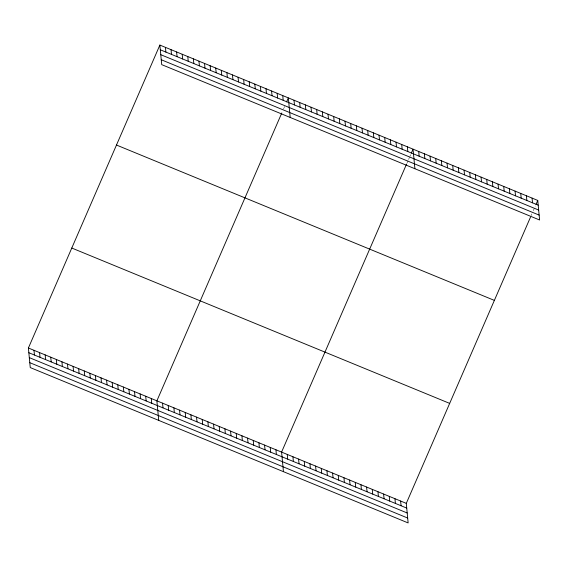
<?xml version="1.0" encoding="UTF-8"?>
<svg xmlns="http://www.w3.org/2000/svg" width="568" height="568" viewBox="0 0 568 568"><rect width="100%" height="100%" fill="white"/><g stroke="black" fill="none" stroke-linecap="round" stroke-linejoin="round"><path stroke-width="0.43" stroke-dasharray="2.84 2.13" d="M283.524 108.999L285.243 105.037M406.851 163.442L408.229 160.268M408.57 159.473L409.606 157.095M409.947 156.299L410.636 154.716M531.208 215.506L531.896 213.916M533.274 210.742L535.34 205.985"/><path stroke-width="0.85" d="M530.519 217.09L406.29 503.362L408.136 522.929L30.246 367.574L28.4 348.006L159.864 45.071L537.754 200.426L539.6 219.994L161.71 64.638L159.864 45.071M281.799 112.968L156.882 400.823L158.735 420.391M286.62 101.864L288.345 97.895L290.191 117.462M406.503 164.237L281.586 452.092L283.439 471.66M411.324 153.126L413.05 149.164L414.896 168.724M536.029 204.395L537.754 200.426M160.304 49.792L538.194 205.147M160.772 54.691L538.663 210.046M161.248 59.739L539.139 215.094M116.475 145.039L494.366 300.394M71.781 248.038L449.671 403.394M28.4 348.006L406.29 503.362M28.847 352.728L406.738 508.083M29.309 357.627L407.199 512.982M29.785 362.675L407.675 518.03M532.081 198.097L532.528 202.819M526.415 195.768L526.863 200.49M520.742 193.439L521.19 198.161M515.077 191.111L515.524 195.825M509.411 188.775L509.858 193.496M503.738 186.446L504.185 191.167M498.072 184.117L498.519 188.839M492.406 181.788L492.846 186.503M486.733 179.46L487.181 184.174M481.068 177.124L481.515 181.845M475.402 174.795L475.842 179.516M469.729 172.466L470.176 177.188M464.063 170.137L464.51 174.852M458.39 167.801L458.837 172.523M452.724 165.473L453.172 170.194M447.059 163.144L447.506 167.865M441.386 160.815L441.833 165.536M435.72 158.486L436.167 163.201M430.054 156.15L430.501 160.872M424.381 153.821L424.829 158.543M418.715 151.493L419.163 156.214M407.377 146.828L407.824 151.549M401.711 144.499L402.158 149.221M396.045 142.17L396.485 146.892M390.372 139.842L390.82 144.563M384.706 137.513L385.154 142.227M379.034 135.177L379.481 139.898M373.368 132.848L373.815 137.57M367.702 130.519L368.149 135.241M400.625 501.033L401.065 505.747M362.029 128.191L362.476 132.905M394.952 498.697L395.399 503.418M356.363 125.862L356.81 130.576M389.286 496.368L389.733 501.09M350.697 123.526L351.138 128.247M383.62 494.039L384.06 498.761M345.024 121.197L345.472 125.918M377.947 491.71L378.394 496.432M339.359 118.868L339.806 123.59M372.281 489.382L372.729 494.096M333.693 116.539L334.133 121.254M366.608 487.046L367.056 491.767M328.02 114.203L328.467 118.925M360.943 484.717L361.39 489.438M322.354 111.875L322.801 116.596M355.277 482.388L355.724 487.11M316.681 109.546L317.129 114.267M349.604 480.059L350.051 484.774M311.015 107.217L311.463 111.939M343.938 477.731L344.385 482.445M305.35 104.888L305.797 109.603M338.272 475.395L338.713 480.116M299.677 102.552L300.124 107.274M332.599 473.066L333.047 477.787M294.011 100.224L294.458 104.945M326.934 470.737L327.381 475.459M321.268 468.408L321.708 473.123M282.757 95.602L283.205 100.316M315.595 466.072L316.042 470.794M277.17 93.301L277.617 98.023M309.929 463.744L310.376 468.465M271.582 91.008L272.029 95.722M304.263 461.415L304.704 466.136M266.001 88.707L266.442 93.429M298.591 459.086L299.038 463.8M260.414 86.414L260.861 91.128M292.925 456.757L293.372 461.472M254.826 84.114L255.273 88.835M287.252 454.421L287.699 459.143M249.238 81.82L249.686 86.535M243.651 79.52L244.098 84.242M275.92 449.764L276.368 454.485M238.07 77.227L238.51 81.948M270.247 447.435L270.695 452.149M232.482 74.926L232.93 79.648M264.581 445.099L265.029 449.82M226.895 72.633L227.342 77.355M258.916 442.77L259.356 447.492M221.307 70.333L221.754 75.054M253.243 440.441L253.69 445.163M215.719 68.039L216.167 72.761M247.577 438.113L248.024 442.834M210.139 65.746L210.579 70.46M241.911 435.784L242.351 440.498M204.551 63.446L204.998 68.167M236.238 433.448L236.686 438.169M198.963 61.152L199.411 65.867M230.572 431.119L231.02 435.841M193.376 58.852L193.823 63.573M224.9 428.79L225.347 433.512M187.788 56.559L188.235 61.273M219.234 426.461L219.681 431.176M182.207 54.258L182.655 58.98M213.568 424.133L214.015 428.847M176.62 51.965L177.067 56.686M207.895 421.797L208.342 426.518M171.032 49.664L171.479 54.386M202.229 419.468L202.677 424.19M165.444 47.371L165.892 52.093M196.564 417.139L197.011 421.861M190.891 414.81L191.338 419.525M185.225 412.475L185.672 417.196M179.559 410.146L179.999 414.867M173.886 407.817L174.333 412.538M168.22 405.488L168.668 410.21M162.554 403.159L162.995 407.874M151.294 398.53L151.741 403.252M145.713 396.23L146.153 400.951M140.126 393.936L140.573 398.658M134.538 391.643L134.985 396.357M128.95 389.343L129.397 394.064M123.362 387.049L123.81 391.764M117.782 384.749L118.222 389.47M112.194 382.456L112.641 387.17M106.606 380.155L107.054 384.877M101.019 377.862L101.466 382.584M95.431 375.562L95.878 380.283M89.85 373.268L90.298 377.99M84.263 370.968L84.71 375.689M78.675 368.675L79.122 373.396M73.087 366.381L73.535 371.096M67.507 364.081L67.947 368.802M61.919 361.788L62.366 366.502M56.331 359.487L56.779 364.209M50.744 357.194L51.191 361.908M45.156 354.894L45.603 359.615M39.575 352.6L40.016 357.315M33.988 350.3L34.435 355.021"/></g></svg>
